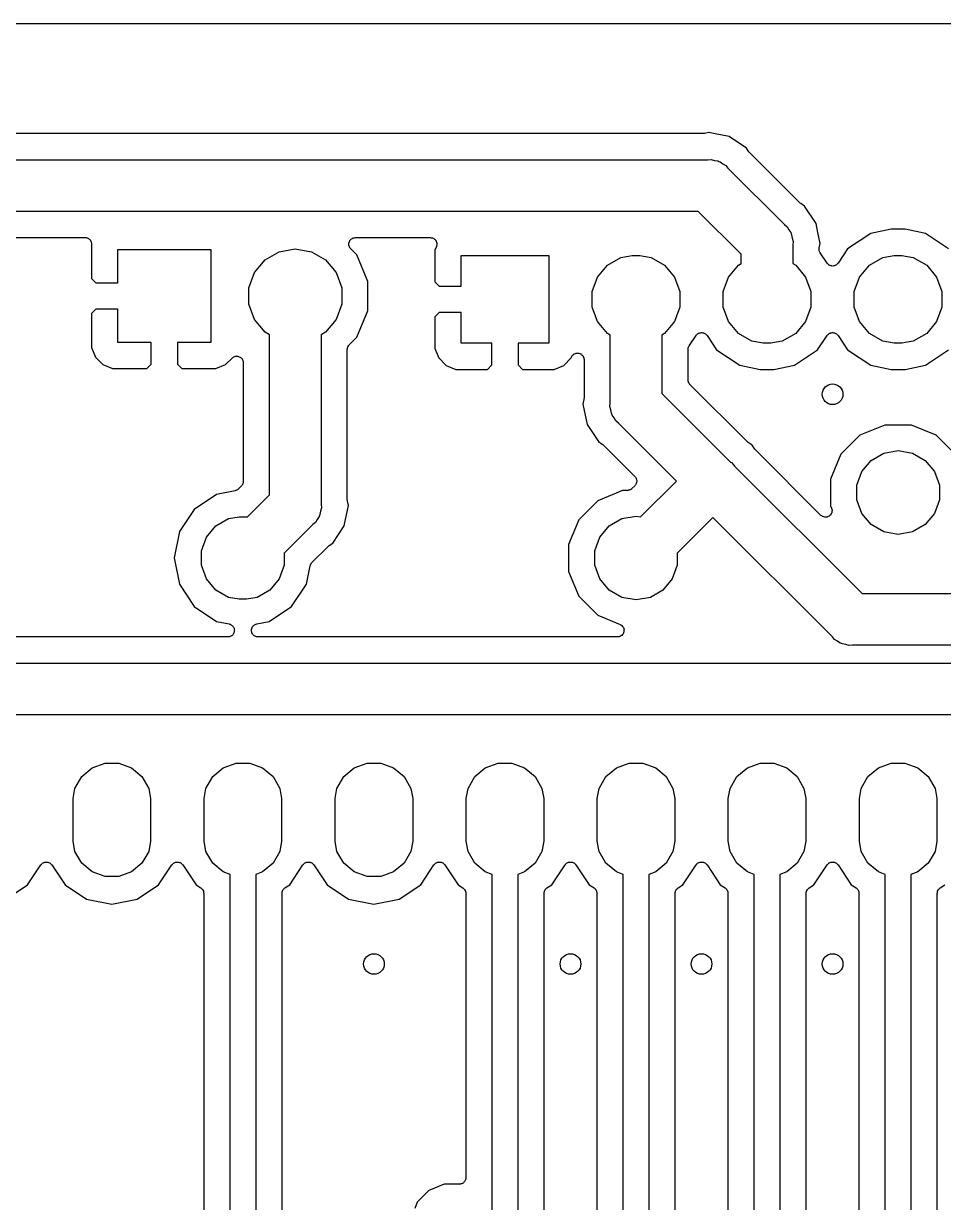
# Model space of a CAD drawing. Extents: x 106 to 188.7, y -135.7 to -88.7.
# Drawn here: x 132.91 to 150.74, y -111.56 to -88.7 of the extents above; entities that cross this region are included whole.
import ezdxf

# ---------------------------------------------------------------- set-up
doc = ezdxf.new("R2010")
doc.units = 0
doc.header["$MEASUREMENT"] = 0
doc.layers.add('BLACK', color=7, linetype='CONTINUOUS')

msp = doc.modelspace()

# ---------------------------------------------------------------- linework, layer by layer
at = {"layer": 'BLACK', "linetype": 'CONTINUOUS'}
for p, q in [((106.71, -88.696), (187.9, -88.696)), ((146.082, -90.83), (122.121, -90.83)), ((146.095, -90.8278), (146.082, -90.83)), ((146.107, -90.8276), (146.095, -90.8278)), ((146.194, -90.8103), (146.107, -90.8276)), ((146.281, -90.8276), (146.194, -90.8103)), ((146.587, -90.8885), (146.281, -90.8276)), ((146.921, -91.1113), (146.587, -90.8885)), ((146.97, -91.185), (146.921, -91.1113)), ((146.979, -91.1941), (146.97, -91.185)), ((146.986, -91.2043), (146.979, -91.1941)), ((147.954, -92.1722), (146.986, -91.2043)), ((121.5, -91.338), (146.172, -91.338)), ((146.172, -91.338), (146.238, -91.3322)), ((146.238, -91.3322), (146.302, -91.3494)), ((146.302, -91.3494), (146.368, -91.3609)), ((146.368, -91.3609), (146.387, -91.3721)), ((146.387, -91.3721), (146.409, -91.3779)), ((146.409, -91.3779), (146.463, -91.4159)), ((146.463, -91.4159), (146.52, -91.4491)), ((146.52, -91.4491), (146.563, -91.4999)), ((146.563, -91.4999), (147.658, -92.595)), ((145.987, -92.338), (121.5, -92.338)), ((146.82, -93.1711), (145.987, -92.338)), ((147.964, -92.1794), (147.954, -92.1722)), ((147.973, -92.188), (147.964, -92.1794)), ((148.047, -92.2373), (147.973, -92.188)), ((148.27, -92.5707), (148.047, -92.2373)), ((148.304, -92.7451), (148.27, -92.5707)), ((147.658, -92.595), (147.709, -92.6376)), ((147.709, -92.6376), (147.742, -92.6951)), ((147.742, -92.6951), (147.78, -92.7494)), ((147.78, -92.7494), (147.786, -92.771)), ((147.786, -92.771), (147.797, -92.7904)), ((147.797, -92.7904), (147.809, -92.8557)), ((148.348, -92.964), (148.304, -92.7451)), ((149.33, -92.7643), (148.881, -93.0644)), ((149.726, -92.6855), (149.33, -92.7643)), ((149.994, -92.6855), (149.726, -92.6855)), ((150.39, -92.7643), (149.994, -92.6855)), ((150.839, -93.0644), (150.39, -92.7643)), ((122.121, -92.846), (134.101, -92.846)), ((134.101, -92.846), (134.112, -92.8479)), ((134.112, -92.8479), (134.123, -92.8479)), ((134.123, -92.8479), (134.133, -92.8517)), ((134.133, -92.8517), (134.144, -92.8537)), ((134.144, -92.8537), (134.154, -92.8592)), ((134.154, -92.8592), (134.165, -92.863)), ((134.165, -92.863), (134.173, -92.8702)), ((134.173, -92.8702), (134.183, -92.8757)), ((134.183, -92.8757), (134.19, -92.8842)), ((134.19, -92.8842), (134.198, -92.8914)), ((134.198, -92.8914), (134.204, -92.901)), ((134.204, -92.901), (134.211, -92.9095)), ((134.211, -92.9095), (134.215, -92.9199)), ((134.215, -92.9199), (134.22, -92.9296)), ((134.22, -92.9296), (134.222, -92.9405)), ((134.222, -92.9405), (134.226, -92.9509)), ((134.226, -92.9509), (134.226, -92.9621)), ((134.226, -92.9621), (134.228, -92.973)), ((134.228, -92.973), (134.228, -93.6416)), ((139.213, -92.9841), (139.215, -92.9675)), ((139.215, -92.9895), (139.213, -92.9841)), ((139.215, -92.9509), (139.217, -92.9457)), ((139.215, -92.9675), (139.215, -92.9509)), ((139.215, -92.9951), (139.215, -92.9895)), ((139.22, -93.0106), (139.215, -92.9951)), ((139.217, -92.9401), (139.224, -92.9251)), ((139.217, -92.9457), (139.217, -92.9401)), ((139.225, -93.0267), (139.22, -93.0106)), ((139.224, -92.9251), (139.23, -92.9095)), ((139.228, -93.0312), (139.225, -93.0267)), ((139.23, -93.0365), (139.228, -93.0312)), ((139.23, -92.9095), (139.233, -92.9052)), ((139.24, -93.0492), (139.23, -93.0365)), ((139.233, -92.9052), (139.236, -92.9002)), ((139.236, -92.9002), (139.248, -92.8884)), ((139.248, -92.8884), (139.258, -92.8757)), ((139.258, -92.8757), (139.263, -92.8729)), ((139.263, -92.8729), (139.267, -92.869)), ((139.267, -92.869), (139.282, -92.862)), ((139.282, -92.862), (139.296, -92.8537)), ((139.296, -92.8537), (139.302, -92.8527)), ((139.302, -92.8527), (139.307, -92.8503)), ((139.307, -92.8503), (139.323, -92.8489)), ((139.323, -92.8489), (139.34, -92.846)), ((139.34, -92.846), (140.794, -92.846)), ((140.794, -92.846), (140.808, -92.8484)), ((140.808, -92.8484), (140.822, -92.849)), ((140.822, -92.849), (140.829, -92.8522)), ((140.829, -92.8522), (140.837, -92.8537)), ((140.837, -92.8537), (140.849, -92.8606)), ((140.849, -92.8606), (140.862, -92.8659)), ((140.862, -92.8659), (140.868, -92.8715)), ((140.868, -92.8715), (140.876, -92.8757)), ((140.876, -92.8757), (140.885, -92.8863)), ((140.911, -93.0216), (140.882, -93.0925)), ((140.885, -92.8863), (140.895, -92.8957)), ((140.895, -92.8957), (140.899, -92.9031)), ((140.899, -92.9031), (140.904, -92.9095)), ((140.904, -92.9095), (140.909, -92.9225)), ((140.909, -92.9225), (140.915, -92.9348)), ((140.914, -93.0081), (140.911, -93.0216)), ((140.919, -92.9951), (140.914, -93.0081)), ((140.915, -92.9348), (140.916, -92.9431)), ((140.916, -92.9431), (140.919, -92.9509)), ((140.919, -92.9509), (140.919, -92.9648)), ((140.919, -92.9648), (140.921, -92.9785)), ((140.921, -92.9785), (140.919, -92.9867)), ((140.919, -92.9867), (140.919, -92.9951)), ((147.809, -92.8557), (147.826, -92.9197)), ((147.826, -92.9197), (147.82, -92.9858)), ((147.82, -92.9858), (147.82, -93.3507)), ((148.331, -93.0459), (148.348, -92.964)), ((148.331, -93.0515), (148.331, -93.0459)), ((134.736, -93.726), (134.736, -93.08)), ((134.736, -93.08), (136.536, -93.08)), ((136.536, -93.08), (136.536, -94.88)), ((137.589, -93.2799), (137.863, -93.1212)), ((137.863, -93.1212), (138.176, -93.0661)), ((138.176, -93.0661), (138.489, -93.1212)), ((138.489, -93.1212), (138.763, -93.2799)), ((139.25, -93.0628), (139.24, -93.0492)), ((139.37, -93.1824), (139.25, -93.0628)), ((139.584, -93.6999), (139.37, -93.1824)), ((140.882, -93.0925), (140.882, -93.7051)), ((141.39, -93.7895), (141.39, -93.1935)), ((141.39, -93.1935), (143.09, -93.1935)), ((143.09, -93.1935), (143.09, -94.8935)), ((144.225, -93.3823), (144.485, -93.2324)), ((144.485, -93.2324), (144.706, -93.1935)), ((144.706, -93.1935), (144.854, -93.1935)), ((144.854, -93.1935), (145.075, -93.2324)), ((145.075, -93.2324), (145.335, -93.3823)), ((146.82, -93.3507), (146.82, -93.1711)), ((148.33, -93.0569), (148.331, -93.0515)), ((148.331, -93.0735), (148.33, -93.0569)), ((148.33, -93.09), (148.331, -93.0735)), ((148.332, -93.0953), (148.33, -93.09)), ((148.333, -93.1009), (148.332, -93.0953)), ((148.339, -93.1161), (148.333, -93.1009)), ((148.345, -93.1318), (148.339, -93.1161)), ((148.348, -93.1362), (148.345, -93.1318)), ((148.35, -93.1413), (148.348, -93.1362)), ((148.484, -93.3418), (148.35, -93.1413)), ((148.881, -93.0644), (148.696, -93.3418)), ((149.305, -93.3823), (149.565, -93.2324)), ((149.565, -93.2324), (149.786, -93.1935)), ((149.786, -93.1935), (149.934, -93.1935)), ((149.934, -93.1935), (150.155, -93.2324)), ((150.155, -93.2324), (150.415, -93.3823)), ((137.385, -93.5231), (137.589, -93.2799)), ((138.763, -93.2799), (138.967, -93.5231)), ((144.033, -93.6119), (144.225, -93.3823)), ((145.335, -93.3823), (145.527, -93.6119)), ((146.573, -93.6119), (146.765, -93.3823)), ((146.765, -93.3823), (146.82, -93.3507)), ((147.82, -93.3507), (147.875, -93.3823)), ((147.875, -93.3823), (148.067, -93.6119)), ((148.494, -93.3518), (148.484, -93.3418)), ((148.502, -93.363), (148.494, -93.3518)), ((148.509, -93.3676), (148.502, -93.363)), ((148.515, -93.3737), (148.509, -93.3676)), ((148.527, -93.3798), (148.515, -93.3737)), ((148.539, -93.3875), (148.527, -93.3798)), ((148.547, -93.3895), (148.539, -93.3875)), ((148.554, -93.3932), (148.547, -93.3895)), ((148.568, -93.3947), (148.554, -93.3932)), ((148.582, -93.398), (148.568, -93.3947)), ((148.59, -93.3971), (148.582, -93.398)), ((148.598, -93.398), (148.59, -93.3971)), ((148.612, -93.3947), (148.598, -93.398)), ((148.626, -93.3932), (148.612, -93.3947)), ((148.633, -93.3895), (148.626, -93.3932)), ((148.641, -93.3875), (148.633, -93.3895)), ((148.653, -93.3798), (148.641, -93.3875)), ((148.665, -93.3737), (148.653, -93.3798)), ((148.671, -93.3676), (148.665, -93.3737)), ((148.678, -93.363), (148.671, -93.3676)), ((148.686, -93.3518), (148.678, -93.363)), ((148.696, -93.3418), (148.686, -93.3518)), ((149.113, -93.6119), (149.305, -93.3823)), ((150.415, -93.3823), (150.607, -93.6119)), ((134.228, -93.6416), (134.312, -93.726)), ((134.312, -93.726), (134.736, -93.726)), ((137.276, -93.8213), (137.385, -93.5231)), ((138.967, -93.5231), (139.076, -93.8213)), ((139.584, -94.2601), (139.584, -93.6999)), ((140.882, -93.7051), (140.966, -93.7895)), ((143.93, -93.8936), (144.033, -93.6119)), ((145.527, -93.6119), (145.63, -93.8936)), ((146.47, -93.8936), (146.573, -93.6119)), ((148.067, -93.6119), (148.17, -93.8936)), ((149.01, -93.8936), (149.113, -93.6119)), ((150.607, -93.6119), (150.71, -93.8936)), ((137.276, -94.1387), (137.276, -93.8213)), ((139.076, -93.8213), (139.076, -94.1387)), ((140.966, -93.7895), (141.39, -93.7895)), ((143.93, -94.1934), (143.93, -93.8936)), ((145.63, -93.8936), (145.63, -94.1934)), ((146.47, -94.1934), (146.47, -93.8936)), ((148.17, -93.8936), (148.17, -94.1934)), ((149.01, -94.1934), (149.01, -93.8936)), ((150.71, -93.8936), (150.71, -94.1934)), ((137.385, -94.4369), (137.276, -94.1387)), ((139.076, -94.1387), (138.967, -94.4369)), ((134.312, -94.234), (134.228, -94.3184)), ((134.228, -94.3184), (134.228, -94.981)), ((134.736, -94.234), (134.312, -94.234)), ((134.736, -94.88), (134.736, -94.234)), ((139.37, -94.7776), (139.575, -94.2806)), ((139.575, -94.2806), (139.584, -94.2601)), ((139.575, -94.2806), (139.575, -94.2806)), ((140.966, -94.2975), (140.882, -94.3819)), ((140.882, -94.3819), (140.882, -94.9945)), ((141.39, -94.2975), (140.966, -94.2975)), ((141.39, -94.8935), (141.39, -94.2975)), ((144.033, -94.4751), (143.93, -94.1934)), ((145.63, -94.1934), (145.527, -94.4751)), ((146.573, -94.4751), (146.47, -94.1934)), ((148.17, -94.1934), (148.067, -94.4751)), ((149.113, -94.4751), (149.01, -94.1934)), ((150.71, -94.1934), (150.607, -94.4751)), ((137.589, -94.6801), (137.385, -94.4369)), ((138.967, -94.4369), (138.763, -94.6801)), ((144.225, -94.7047), (144.033, -94.4751)), ((145.527, -94.4751), (145.335, -94.7047)), ((146.765, -94.7047), (146.573, -94.4751)), ((148.067, -94.4751), (147.875, -94.7047)), ((149.305, -94.7047), (149.113, -94.4751)), ((150.607, -94.4751), (150.415, -94.7047)), ((137.676, -94.7306), (137.589, -94.6801)), ((137.676, -97.8369), (137.676, -94.7306)), ((138.763, -94.6801), (138.676, -94.7306)), ((138.676, -94.7306), (138.676, -98.0222)), ((139.221, -94.926), (139.37, -94.7776)), ((144.28, -94.7363), (144.225, -94.7047)), ((144.28, -96.0537), (144.28, -94.7363)), ((145.335, -94.7047), (145.28, -94.7363)), ((145.28, -94.7363), (145.28, -95.8684)), ((145.809, -94.9472), (145.944, -94.7452)), ((145.944, -94.7452), (145.954, -94.7352)), ((145.954, -94.7352), (145.962, -94.724)), ((145.962, -94.724), (145.969, -94.7194)), ((145.969, -94.7194), (145.975, -94.7133)), ((145.975, -94.7133), (145.987, -94.7072)), ((145.987, -94.7072), (145.999, -94.6995)), ((145.999, -94.6995), (146.007, -94.6975)), ((146.007, -94.6975), (146.014, -94.6938)), ((146.014, -94.6938), (146.028, -94.6923)), ((146.028, -94.6923), (146.042, -94.689)), ((146.042, -94.689), (146.05, -94.6899)), ((146.05, -94.6899), (146.058, -94.689)), ((146.058, -94.689), (146.072, -94.6923)), ((146.072, -94.6923), (146.086, -94.6938)), ((146.086, -94.6938), (146.093, -94.6975)), ((146.093, -94.6975), (146.101, -94.6995)), ((146.101, -94.6995), (146.113, -94.7072)), ((146.113, -94.7072), (146.125, -94.7133)), ((146.125, -94.7133), (146.131, -94.7194)), ((146.131, -94.7194), (146.138, -94.724)), ((146.138, -94.724), (146.146, -94.7352)), ((146.146, -94.7352), (146.156, -94.7452)), ((146.156, -94.7452), (146.341, -95.0226)), ((147.025, -94.8546), (146.765, -94.7047)), ((147.246, -94.8935), (147.025, -94.8546)), ((147.615, -94.8546), (147.394, -94.8935)), ((147.875, -94.7047), (147.615, -94.8546)), ((148.299, -95.0226), (148.484, -94.7452)), ((148.484, -94.7452), (148.494, -94.7352)), ((148.494, -94.7352), (148.502, -94.724)), ((148.502, -94.724), (148.509, -94.7194)), ((148.509, -94.7194), (148.515, -94.7133)), ((148.515, -94.7133), (148.527, -94.7072)), ((148.527, -94.7072), (148.539, -94.6995)), ((148.539, -94.6995), (148.547, -94.6975)), ((148.547, -94.6975), (148.554, -94.6938)), ((148.554, -94.6938), (148.568, -94.6923)), ((148.568, -94.6923), (148.582, -94.689)), ((148.582, -94.689), (148.59, -94.6899)), ((148.59, -94.6899), (148.598, -94.689)), ((148.598, -94.689), (148.612, -94.6923)), ((148.612, -94.6923), (148.626, -94.6938)), ((148.626, -94.6938), (148.633, -94.6975)), ((148.633, -94.6975), (148.641, -94.6995)), ((148.641, -94.6995), (148.653, -94.7072)), ((148.653, -94.7072), (148.665, -94.7133)), ((148.665, -94.7133), (148.671, -94.7194)), ((148.671, -94.7194), (148.678, -94.724)), ((148.678, -94.724), (148.686, -94.7352)), ((148.686, -94.7352), (148.696, -94.7452)), ((148.696, -94.7452), (148.881, -95.0226)), ((149.565, -94.8546), (149.305, -94.7047)), ((149.786, -94.8935), (149.565, -94.8546)), ((150.155, -94.8546), (149.934, -94.8935)), ((150.415, -94.7047), (150.155, -94.8546)), ((134.228, -94.981), (134.305, -95.1678)), ((135.382, -94.88), (134.736, -94.88)), ((135.382, -95.3036), (135.382, -94.88)), ((136.536, -94.88), (135.89, -94.88)), ((135.89, -94.88), (135.89, -95.3036)), ((139.184, -95.0047), (139.189, -94.9887)), ((139.185, -95.0103), (139.184, -95.0047)), ((139.184, -95.0158), (139.185, -95.0103)), ((139.184, -97.9322), (139.184, -95.0158)), ((139.189, -94.9887), (139.192, -94.9724)), ((139.192, -94.9724), (139.194, -94.9675)), ((139.194, -94.9675), (139.196, -94.9621)), ((139.196, -94.9621), (139.205, -94.9486)), ((139.205, -94.9486), (139.214, -94.9342)), ((139.214, -94.9342), (139.218, -94.9306)), ((139.218, -94.9306), (139.221, -94.926)), ((140.882, -94.9945), (140.959, -95.1813)), ((141.986, -94.8935), (141.39, -94.8935)), ((141.986, -95.3171), (141.986, -94.8935)), ((143.09, -94.8935), (142.494, -94.8935)), ((142.494, -94.8935), (142.494, -95.3171)), ((143.567, -95.1154), (143.582, -95.103)), ((143.582, -95.103), (143.584, -95.102)), ((143.584, -95.102), (143.586, -95.1003)), ((143.586, -95.1003), (143.605, -95.0945)), ((143.605, -95.0945), (143.623, -95.0879)), ((143.623, -95.0879), (143.626, -95.0879)), ((143.626, -95.0879), (143.628, -95.087)), ((143.628, -95.087), (143.648, -95.0879)), ((143.648, -95.0879), (143.667, -95.0879)), ((143.667, -95.0879), (143.67, -95.0888)), ((143.67, -95.0888), (143.672, -95.089)), ((143.672, -95.089), (143.69, -95.0964)), ((143.69, -95.0964), (143.709, -95.103)), ((143.709, -95.103), (143.711, -95.1048)), ((143.711, -95.1048), (143.713, -95.1058)), ((143.713, -95.1058), (143.727, -95.1189)), ((145.788, -95.0178), (145.791, -95.0028)), ((145.788, -95.6054), (145.788, -95.0178)), ((145.791, -95.0028), (145.792, -94.9876)), ((145.792, -94.9876), (145.794, -94.9812)), ((145.794, -94.9812), (145.796, -94.9743)), ((145.796, -94.9743), (145.803, -94.9612)), ((145.803, -94.9612), (145.809, -94.9472)), ((146.341, -95.0226), (146.79, -95.3227)), ((147.394, -94.8935), (147.246, -94.8935)), ((147.85, -95.3227), (148.299, -95.0226)), ((148.881, -95.0226), (149.33, -95.3227)), ((149.934, -94.8935), (149.786, -94.8935)), ((150.39, -95.3227), (150.839, -95.0226)), ((134.305, -95.1678), (134.448, -95.3107)), ((134.448, -95.3107), (134.635, -95.388)), ((135.298, -95.388), (135.382, -95.3036)), ((135.89, -95.3036), (135.974, -95.388)), ((136.637, -95.388), (136.824, -95.3107)), ((136.824, -95.3107), (136.951, -95.1832)), ((136.951, -95.1832), (136.965, -95.1737)), ((136.965, -95.1737), (136.978, -95.163)), ((136.978, -95.163), (136.983, -95.1611)), ((136.983, -95.1611), (136.987, -95.1579)), ((136.987, -95.1579), (137.003, -95.1536)), ((137.003, -95.1536), (137.019, -95.148)), ((137.019, -95.148), (137.025, -95.148)), ((137.025, -95.148), (137.03, -95.1465)), ((137.03, -95.1465), (137.046, -95.148)), ((137.046, -95.148), (137.063, -95.148)), ((137.063, -95.148), (137.068, -95.1499)), ((137.068, -95.1499), (137.074, -95.1504)), ((137.074, -95.1504), (137.089, -95.1574)), ((137.089, -95.1574), (137.105, -95.163)), ((137.105, -95.163), (137.109, -95.1666)), ((137.109, -95.1666), (137.114, -95.169)), ((137.114, -95.169), (137.126, -95.1807)), ((137.126, -95.1807), (137.138, -95.1914)), ((137.138, -95.1914), (137.141, -95.1962)), ((137.141, -95.1962), (137.145, -95.2002)), ((137.145, -95.2002), (137.152, -95.2152)), ((137.152, -95.2152), (137.16, -95.2296)), ((137.16, -95.2296), (137.161, -95.2351)), ((137.161, -95.2351), (137.164, -95.2402)), ((137.164, -95.2402), (137.165, -95.2567)), ((137.165, -95.2567), (137.168, -95.273)), ((137.168, -95.273), (137.168, -97.5739)), ((140.959, -95.1813), (141.102, -95.3242)), ((141.102, -95.3242), (141.289, -95.4015)), ((141.902, -95.4015), (141.986, -95.3171)), ((142.494, -95.3171), (142.578, -95.4015)), ((143.191, -95.4015), (143.378, -95.3242)), ((143.378, -95.3242), (143.521, -95.1813)), ((143.521, -95.1813), (143.528, -95.1643)), ((143.528, -95.1643), (143.538, -95.148)), ((143.538, -95.148), (143.548, -95.1313)), ((143.548, -95.1313), (143.55, -95.1295)), ((143.55, -95.1295), (143.551, -95.1271)), ((143.551, -95.1271), (143.567, -95.1154)), ((143.727, -95.1189), (143.742, -95.1313)), ((143.742, -95.1313), (143.744, -95.1337)), ((143.744, -95.1337), (143.746, -95.1356)), ((143.746, -95.1356), (143.755, -95.1528)), ((143.755, -95.1528), (143.764, -95.1695)), ((143.764, -95.1695), (143.765, -95.1723)), ((143.765, -95.1723), (143.766, -95.1748)), ((143.766, -95.1748), (143.769, -95.1939)), ((143.769, -95.1939), (143.772, -95.2129)), ((143.772, -95.2129), (143.772, -95.9637)), ((146.79, -95.3227), (147.186, -95.4015)), ((147.454, -95.4015), (147.85, -95.3227)), ((149.33, -95.3227), (149.726, -95.4015)), ((149.994, -95.4015), (150.39, -95.3227)), ((134.635, -95.388), (135.298, -95.388)), ((135.974, -95.388), (136.637, -95.388)), ((141.289, -95.4015), (141.902, -95.4015)), ((142.578, -95.4015), (143.191, -95.4015)), ((147.186, -95.4015), (147.454, -95.4015)), ((149.726, -95.4015), (149.994, -95.4015)), ((145.789, -95.6109), (145.788, -95.6054)), ((145.788, -95.6164), (145.789, -95.6109)), ((145.793, -95.6325), (145.788, -95.6164)), ((145.796, -95.6488), (145.793, -95.6325)), ((145.798, -95.6536), (145.796, -95.6488)), ((145.8, -95.659), (145.798, -95.6536)), ((145.809, -95.6726), (145.8, -95.659)), ((145.818, -95.687), (145.809, -95.6726)), ((145.822, -95.6906), (145.818, -95.687)), ((145.825, -95.6952), (145.822, -95.6906)), ((146.938, -96.8077), (145.825, -95.6952)), ((143.77, -95.9885), (143.752, -96.0755)), ((143.772, -95.9637), (143.77, -95.976)), ((143.77, -95.976), (143.77, -95.9885)), ((145.28, -95.8684), (146.611, -97.1994)), ((143.752, -96.0755), (143.83, -96.4688)), ((144.274, -96.1197), (144.28, -96.0537)), ((144.291, -96.1838), (144.274, -96.1197)), ((144.303, -96.2491), (144.291, -96.1838)), ((143.83, -96.4688), (144.053, -96.8022)), ((144.314, -96.2685), (144.303, -96.2491)), ((144.32, -96.2901), (144.314, -96.2685)), ((144.358, -96.3444), (144.32, -96.2901)), ((144.391, -96.4019), (144.358, -96.3444)), ((144.442, -96.4445), (144.391, -96.4019)), ((145.565, -97.5677), (144.442, -96.4445)), ((149.119, -96.6811), (148.751, -97.0491)), ((149.6, -96.482), (149.119, -96.6811)), ((150.12, -96.482), (149.6, -96.482)), ((150.601, -96.6811), (150.12, -96.482)), ((150.969, -97.0491), (150.601, -96.6811)), ((144.053, -96.8022), (144.127, -96.8515)), ((144.127, -96.8515), (144.136, -96.8601)), ((144.136, -96.8601), (144.146, -96.8673)), ((144.146, -96.8673), (144.757, -97.4779)), ((146.948, -96.8149), (146.938, -96.8077)), ((146.957, -96.8235), (146.948, -96.8149)), ((147.031, -96.8728), (146.957, -96.8235)), ((147.08, -96.9465), (147.031, -96.8728)), ((147.089, -96.9556), (147.08, -96.9465)), ((147.096, -96.9658), (147.089, -96.9556)), ((148.363, -98.2334), (147.096, -96.9658)), ((148.751, -97.0491), (148.552, -97.5298)), ((149.338, -97.1677), (149.582, -97.0266)), ((149.582, -97.0266), (149.86, -96.9777)), ((149.86, -96.9777), (150.138, -97.0266)), ((150.138, -97.0266), (150.382, -97.1677)), ((146.611, -97.1994), (146.63, -97.2106)), ((146.63, -97.2106), (146.673, -97.2614)), ((146.673, -97.2614), (146.688, -97.2769)), ((146.688, -97.2769), (146.688, -97.2769)), ((146.688, -97.2769), (149.162, -99.75)), ((149.06, -97.6489), (149.156, -97.3838)), ((149.156, -97.3838), (149.338, -97.1677)), ((150.382, -97.1677), (150.564, -97.3838)), ((150.564, -97.3838), (150.66, -97.6489)), ((137.16, -97.6173), (137.158, -97.6221)), ((137.163, -97.601), (137.16, -97.6173)), ((137.168, -97.5849), (137.163, -97.601)), ((137.168, -97.5739), (137.167, -97.5794)), ((137.167, -97.5794), (137.168, -97.5849)), ((144.757, -97.4779), (144.763, -97.487)), ((144.763, -97.487), (144.771, -97.4949)), ((144.771, -97.4949), (144.776, -97.505)), ((144.776, -97.505), (144.782, -97.5141)), ((144.782, -97.5141), (144.785, -97.5248)), ((144.785, -97.6107), (144.782, -97.6214)), ((144.785, -97.5248), (144.79, -97.5349)), ((144.79, -97.6006), (144.785, -97.6107)), ((144.79, -97.5349), (144.791, -97.5459)), ((144.791, -97.5896), (144.79, -97.6006)), ((144.791, -97.5459), (144.794, -97.5567)), ((144.794, -97.5788), (144.791, -97.5896)), ((144.794, -97.5567), (144.793, -97.5678)), ((144.793, -97.5678), (144.794, -97.5788)), ((144.869, -98.2634), (145.565, -97.5677)), ((148.552, -97.5298), (148.552, -98.0502)), ((136.65, -97.8279), (136.217, -98.117)), ((137.007, -97.7567), (136.65, -97.8279)), ((137.022, -97.7512), (137.007, -97.7567)), ((137.036, -97.7473), (137.022, -97.7512)), ((137.042, -97.7433), (137.036, -97.7473)), ((137.049, -97.7407), (137.042, -97.7433)), ((137.06, -97.7307), (137.049, -97.7407)), ((137.073, -97.722), (137.06, -97.7307)), ((137.131, -97.6637), (137.073, -97.722)), ((137.134, -97.6591), (137.131, -97.6637)), ((137.138, -97.6555), (137.134, -97.6591)), ((137.147, -97.6411), (137.138, -97.6555)), ((137.156, -97.6275), (137.147, -97.6411)), ((137.158, -97.6221), (137.156, -97.6275)), ((137.249, -98.2634), (137.676, -97.8369)), ((144.52, -97.752), (144.039, -97.9511)), ((144.61, -97.752), (144.52, -97.752)), ((144.615, -97.751), (144.61, -97.752)), ((144.621, -97.7515), (144.615, -97.751)), ((144.637, -97.7472), (144.621, -97.7515)), ((144.653, -97.7443), (144.637, -97.7472)), ((144.658, -97.7415), (144.653, -97.7443)), ((144.664, -97.7401), (144.658, -97.7415)), ((144.677, -97.7306), (144.664, -97.7401)), ((144.692, -97.7223), (144.677, -97.7306)), ((144.695, -97.718), (144.692, -97.7223)), ((144.7, -97.7148), (144.695, -97.718)), ((144.757, -97.6576), (144.7, -97.7148)), ((144.763, -97.6485), (144.757, -97.6576)), ((144.771, -97.6406), (144.763, -97.6485)), ((144.776, -97.6305), (144.771, -97.6406)), ((144.782, -97.6214), (144.776, -97.6305)), ((149.06, -97.9311), (149.06, -97.6489)), ((150.66, -97.6489), (150.66, -97.9311)), ((138.676, -98.0222), (138.682, -98.0883)), ((139.186, -97.9445), (139.184, -97.9322)), ((139.186, -97.957), (139.186, -97.9445)), ((139.204, -98.044), (139.186, -97.957)), ((139.186, -98.131), (139.204, -98.044)), ((144.039, -97.9511), (143.671, -98.3191)), ((148.552, -98.0502), (148.571, -98.095)), ((149.156, -98.1962), (149.06, -97.9311)), ((150.66, -97.9311), (150.564, -98.1962)), ((136.217, -98.117), (135.928, -98.5496)), ((136.638, -98.4377), (136.882, -98.2966)), ((136.882, -98.2966), (137.09, -98.26)), ((137.09, -98.26), (137.23, -98.26)), ((137.23, -98.26), (137.249, -98.2634)), ((138.636, -98.2586), (138.598, -98.3129)), ((138.642, -98.237), (138.636, -98.2586)), ((138.653, -98.2176), (138.642, -98.237)), ((138.665, -98.1523), (138.653, -98.2176)), ((138.682, -98.0883), (138.665, -98.1523)), ((139.126, -98.4373), (139.186, -98.131)), ((139.186, -98.131), (139.186, -98.131)), ((144.258, -98.4377), (144.502, -98.2966)), ((144.502, -98.2966), (144.78, -98.2477)), ((144.78, -98.2477), (144.869, -98.2634)), ((146.272, -98.2749), (145.58, -98.9671)), ((148.586, -100.588), (146.272, -98.2749)), ((148.379, -98.2445), (148.363, -98.2334)), ((148.395, -98.2563), (148.379, -98.2445)), ((148.397, -98.2571), (148.395, -98.2563)), ((148.4, -98.2587), (148.397, -98.2571)), ((148.418, -98.2637), (148.4, -98.2587)), ((148.437, -98.2695), (148.418, -98.2637)), ((148.439, -98.2694), (148.437, -98.2695)), ((148.442, -98.2701), (148.439, -98.2694)), ((148.461, -98.2684), (148.442, -98.2701)), ((148.481, -98.2676), (148.461, -98.2684)), ((148.483, -98.2665), (148.481, -98.2676)), ((148.486, -98.2663), (148.483, -98.2665)), ((148.504, -98.2581), (148.486, -98.2663)), ((148.521, -98.2507), (148.504, -98.2581)), ((148.524, -98.2488), (148.521, -98.2507)), ((148.526, -98.2476), (148.524, -98.2488)), ((148.54, -98.234), (148.526, -98.2476)), ((148.554, -98.2209), (148.54, -98.234)), ((148.555, -98.2184), (148.554, -98.2209)), ((148.557, -98.2164), (148.555, -98.2184)), ((148.565, -98.1989), (148.557, -98.2164)), ((148.574, -98.1818), (148.565, -98.1989)), ((148.571, -98.095), (148.575, -98.1139)), ((148.575, -98.179), (148.574, -98.1818)), ((148.575, -98.1139), (148.58, -98.1325)), ((148.576, -98.1765), (148.575, -98.179)), ((148.578, -98.1572), (148.576, -98.1765)), ((148.58, -98.1381), (148.578, -98.1572)), ((148.58, -98.1325), (148.58, -98.1353)), ((148.58, -98.1353), (148.58, -98.1381)), ((149.338, -98.4123), (149.156, -98.1962)), ((150.564, -98.1962), (150.382, -98.4123)), ((136.456, -98.6538), (136.638, -98.4377)), ((138.514, -98.413), (137.96, -98.9671)), ((138.565, -98.3704), (138.514, -98.413)), ((138.598, -98.3129), (138.565, -98.3704)), ((138.903, -98.7707), (139.126, -98.4373)), ((143.671, -98.3191), (143.472, -98.7998)), ((144.076, -98.6538), (144.258, -98.4377)), ((149.582, -98.5534), (149.338, -98.4123)), ((150.382, -98.4123), (150.138, -98.5534)), ((135.928, -98.5496), (135.826, -99.06)), ((136.36, -98.9189), (136.456, -98.6538)), ((143.98, -98.9189), (144.076, -98.6538)), ((149.86, -98.6023), (149.582, -98.5534)), ((150.138, -98.5534), (149.86, -98.6023)), ((136.36, -99.2011), (136.36, -98.9189)), ((137.96, -98.9671), (137.96, -99.2011)), ((138.498, -99.1475), (138.81, -98.8358)), ((138.81, -98.8358), (138.82, -98.8286)), ((138.82, -98.8286), (138.829, -98.82)), ((138.829, -98.82), (138.903, -98.7707)), ((143.472, -98.7998), (143.472, -99.3202)), ((143.98, -99.2011), (143.98, -98.9189)), ((145.58, -98.9671), (145.58, -99.2011)), ((135.826, -99.06), (135.928, -99.5704)), ((136.456, -99.4662), (136.36, -99.2011)), ((137.96, -99.2011), (137.864, -99.4662)), ((138.392, -99.5704), (138.463, -99.2125)), ((138.463, -99.2125), (138.469, -99.1983)), ((138.469, -99.1983), (138.473, -99.1836)), ((138.473, -99.1836), (138.477, -99.1779)), ((138.477, -99.1779), (138.479, -99.1714)), ((138.479, -99.1714), (138.489, -99.1599)), ((138.489, -99.1599), (138.498, -99.1475)), ((144.076, -99.4662), (143.98, -99.2011)), ((145.58, -99.2011), (145.484, -99.4662)), ((143.472, -99.3202), (143.671, -99.8009)), ((135.928, -99.5704), (136.217, -100.003)), ((136.638, -99.6823), (136.456, -99.4662)), ((137.864, -99.4662), (137.682, -99.6823)), ((138.103, -100.003), (138.392, -99.5704)), ((144.258, -99.6823), (144.076, -99.4662)), ((145.484, -99.4662), (145.302, -99.6823)), ((136.882, -99.8234), (136.638, -99.6823)), ((137.09, -99.86), (136.882, -99.8234)), ((137.23, -99.86), (137.09, -99.86)), ((137.438, -99.8234), (137.23, -99.86)), ((137.682, -99.6823), (137.438, -99.8234)), ((143.671, -99.8009), (144.039, -100.169)), ((144.502, -99.8234), (144.258, -99.6823)), ((144.78, -99.8723), (144.502, -99.8234)), ((145.058, -99.8234), (144.78, -99.8723)), ((145.302, -99.6823), (145.058, -99.8234)), ((149.162, -99.75), (171.597, -99.75)), ((136.217, -100.003), (136.65, -100.292)), ((137.67, -100.292), (138.103, -100.003)), ((136.65, -100.292), (136.893, -100.34)), ((136.893, -100.34), (136.902, -100.344)), ((136.902, -100.344), (136.911, -100.346)), ((136.911, -100.346), (136.922, -100.352)), ((136.922, -100.352), (136.934, -100.356)), ((136.934, -100.356), (136.941, -100.363)), ((136.941, -100.363), (136.949, -100.368)), ((137.371, -100.368), (137.379, -100.363)), ((137.379, -100.363), (137.386, -100.356)), ((137.386, -100.356), (137.398, -100.352)), ((137.398, -100.352), (137.409, -100.346)), ((137.409, -100.346), (137.418, -100.344)), ((137.418, -100.344), (137.427, -100.34)), ((137.427, -100.34), (137.67, -100.292)), ((144.039, -100.169), (144.471, -100.348)), ((144.471, -100.348), (144.487, -100.358)), ((144.487, -100.358), (144.504, -100.368)), ((136.868, -100.592), (125.432, -100.592)), ((136.877, -100.59), (136.868, -100.592)), ((136.887, -100.591), (136.877, -100.59)), ((136.899, -100.587), (136.887, -100.591)), ((136.911, -100.584), (136.899, -100.587)), ((136.92, -100.579), (136.911, -100.584)), ((136.929, -100.576), (136.92, -100.579)), ((136.939, -100.569), (136.929, -100.576)), ((136.949, -100.562), (136.939, -100.569)), ((136.949, -100.368), (136.958, -100.377)), ((136.956, -100.555), (136.949, -100.562)), ((136.963, -100.549), (136.956, -100.555)), ((136.958, -100.377), (136.967, -100.386)), ((136.97, -100.538), (136.963, -100.549)), ((136.967, -100.386), (136.972, -100.394)), ((136.978, -100.528), (136.97, -100.538)), ((136.972, -100.394), (136.978, -100.401)), ((136.978, -100.401), (136.982, -100.413)), ((136.981, -100.519), (136.978, -100.528)), ((136.986, -100.511), (136.981, -100.519)), ((136.982, -100.413), (136.988, -100.424)), ((136.989, -100.499), (136.986, -100.511)), ((136.988, -100.424), (136.99, -100.434)), ((136.993, -100.487), (136.989, -100.499)), ((136.99, -100.434), (136.993, -100.443)), ((136.993, -100.443), (136.993, -100.455)), ((136.993, -100.455), (136.995, -100.468)), ((136.995, -100.468), (136.993, -100.477)), ((136.993, -100.477), (136.993, -100.487)), ((137.325, -100.468), (137.327, -100.455)), ((137.327, -100.477), (137.325, -100.468)), ((137.327, -100.443), (137.33, -100.434)), ((137.327, -100.455), (137.327, -100.443)), ((137.327, -100.487), (137.327, -100.477)), ((137.331, -100.499), (137.327, -100.487)), ((137.33, -100.434), (137.332, -100.424)), ((137.334, -100.511), (137.331, -100.499)), ((137.332, -100.424), (137.338, -100.413)), ((137.339, -100.519), (137.334, -100.511)), ((137.338, -100.413), (137.342, -100.401)), ((137.342, -100.528), (137.339, -100.519)), ((137.342, -100.401), (137.348, -100.394)), ((137.35, -100.538), (137.342, -100.528)), ((137.348, -100.394), (137.353, -100.386)), ((137.357, -100.549), (137.35, -100.538)), ((137.353, -100.386), (137.362, -100.377)), ((137.364, -100.555), (137.357, -100.549)), ((137.362, -100.377), (137.371, -100.368)), ((137.371, -100.562), (137.364, -100.555)), ((137.381, -100.569), (137.371, -100.562)), ((137.391, -100.576), (137.381, -100.569)), ((137.4, -100.579), (137.391, -100.576)), ((137.409, -100.584), (137.4, -100.579)), ((137.421, -100.587), (137.409, -100.584)), ((137.433, -100.591), (137.421, -100.587)), ((137.443, -100.59), (137.433, -100.591)), ((137.452, -100.592), (137.443, -100.59)), ((144.422, -100.592), (137.452, -100.592)), ((144.441, -100.589), (144.422, -100.592)), ((144.46, -100.586), (144.441, -100.589)), ((144.463, -100.585), (144.46, -100.586)), ((144.466, -100.584), (144.463, -100.585)), ((144.482, -100.575), (144.466, -100.584)), ((144.499, -100.566), (144.482, -100.575)), ((144.501, -100.564), (144.499, -100.566)), ((144.504, -100.562), (144.501, -100.564)), ((144.504, -100.368), (144.506, -100.37)), ((144.516, -100.547), (144.504, -100.562)), ((144.506, -100.37), (144.508, -100.371)), ((144.508, -100.371), (144.52, -100.387)), ((144.529, -100.533), (144.516, -100.547)), ((144.52, -100.387), (144.532, -100.401)), ((144.53, -100.531), (144.529, -100.533)), ((144.532, -100.528), (144.53, -100.531)), ((144.532, -100.401), (144.533, -100.404)), ((144.539, -100.51), (144.532, -100.528)), ((144.533, -100.404), (144.535, -100.406)), ((144.535, -100.406), (144.541, -100.425)), ((144.546, -100.492), (144.539, -100.51)), ((144.541, -100.425), (144.547, -100.443)), ((144.547, -100.487), (144.546, -100.49)), ((144.546, -100.49), (144.546, -100.492)), ((144.547, -100.443), (144.547, -100.446)), ((144.547, -100.446), (144.548, -100.448)), ((144.548, -100.448), (144.547, -100.468)), ((144.547, -100.468), (144.547, -100.487)), ((148.628, -100.639), (148.586, -100.588)), ((148.686, -100.672), (148.628, -100.639)), ((148.74, -100.71), (148.686, -100.672)), ((148.761, -100.716), (148.74, -100.71)), ((148.781, -100.727), (148.761, -100.716)), ((148.846, -100.739), (148.781, -100.727)), ((148.91, -100.756), (148.846, -100.739)), ((148.976, -100.75), (148.91, -100.756)), ((171.597, -100.75), (148.976, -100.75)), ((125.169, -101.1), (174.46, -101.1)), ((174.46, -102.1), (126.169, -102.1)), ((134.239, -103.131), (134.488, -103.04)), ((134.488, -103.04), (134.752, -103.04)), ((134.752, -103.04), (135.001, -103.131)), ((136.779, -103.131), (137.028, -103.04)), ((137.028, -103.04), (137.292, -103.04)), ((137.292, -103.04), (137.541, -103.131)), ((139.319, -103.131), (139.568, -103.04)), ((139.568, -103.04), (139.832, -103.04)), ((139.832, -103.04), (140.081, -103.131)), ((141.859, -103.131), (142.108, -103.04)), ((142.108, -103.04), (142.372, -103.04)), ((142.372, -103.04), (142.621, -103.131)), ((144.399, -103.131), (144.648, -103.04)), ((144.648, -103.04), (144.912, -103.04)), ((144.912, -103.04), (145.161, -103.131)), ((146.939, -103.131), (147.188, -103.04)), ((147.188, -103.04), (147.452, -103.04)), ((147.452, -103.04), (147.701, -103.131)), ((149.479, -103.131), (149.728, -103.04)), ((149.728, -103.04), (149.992, -103.04)), ((149.992, -103.04), (150.241, -103.131)), ((133.904, -103.53), (134.036, -103.301)), ((134.036, -103.301), (134.239, -103.131)), ((135.001, -103.131), (135.204, -103.301)), ((135.204, -103.301), (135.336, -103.53)), ((136.444, -103.53), (136.576, -103.301)), ((136.576, -103.301), (136.779, -103.131)), ((137.541, -103.131), (137.744, -103.301)), ((137.744, -103.301), (137.876, -103.53)), ((138.984, -103.53), (139.116, -103.301)), ((139.116, -103.301), (139.319, -103.131)), ((140.081, -103.131), (140.284, -103.301)), ((140.284, -103.301), (140.416, -103.53)), ((141.524, -103.53), (141.656, -103.301)), ((141.656, -103.301), (141.859, -103.131)), ((142.621, -103.131), (142.824, -103.301)), ((142.824, -103.301), (142.956, -103.53)), ((144.064, -103.53), (144.196, -103.301)), ((144.196, -103.301), (144.399, -103.131)), ((145.161, -103.131), (145.364, -103.301)), ((145.364, -103.301), (145.496, -103.53)), ((146.604, -103.53), (146.736, -103.301)), ((146.736, -103.301), (146.939, -103.131)), ((147.701, -103.131), (147.904, -103.301)), ((147.904, -103.301), (148.036, -103.53)), ((149.144, -103.53), (149.276, -103.301)), ((149.276, -103.301), (149.479, -103.131)), ((150.241, -103.131), (150.444, -103.301)), ((150.444, -103.301), (150.576, -103.53)), ((133.869, -103.725), (133.904, -103.53)), ((135.336, -103.53), (135.371, -103.725)), ((136.409, -103.725), (136.444, -103.53)), ((137.876, -103.53), (137.911, -103.725)), ((138.949, -103.725), (138.984, -103.53)), ((140.416, -103.53), (140.451, -103.725)), ((141.489, -103.725), (141.524, -103.53)), ((142.956, -103.53), (142.991, -103.725)), ((144.029, -103.725), (144.064, -103.53)), ((145.496, -103.53), (145.531, -103.725)), ((146.569, -103.725), (146.604, -103.53)), ((148.036, -103.53), (148.071, -103.725)), ((149.109, -103.725), (149.144, -103.53)), ((150.576, -103.53), (150.611, -103.725)), ((133.869, -104.555), (133.869, -103.725)), ((135.371, -103.725), (135.371, -104.555)), ((136.409, -104.555), (136.409, -103.725)), ((137.911, -103.725), (137.911, -104.555)), ((138.949, -104.555), (138.949, -103.725)), ((140.451, -103.725), (140.451, -104.555)), ((141.489, -104.555), (141.489, -103.725)), ((142.991, -103.725), (142.991, -104.555)), ((144.029, -104.555), (144.029, -103.725)), ((145.531, -103.725), (145.531, -104.555)), ((146.569, -104.555), (146.569, -103.725)), ((148.071, -103.725), (148.071, -104.555)), ((149.109, -104.555), (149.109, -103.725)), ((150.611, -103.725), (150.611, -104.555)), ((133.904, -104.75), (133.869, -104.555)), ((135.371, -104.555), (135.336, -104.75)), ((136.444, -104.75), (136.409, -104.555)), ((137.911, -104.555), (137.876, -104.75)), ((138.984, -104.75), (138.949, -104.555)), ((140.451, -104.555), (140.416, -104.75)), ((141.524, -104.75), (141.489, -104.555)), ((142.991, -104.555), (142.956, -104.75)), ((144.064, -104.75), (144.029, -104.555)), ((145.531, -104.555), (145.496, -104.75)), ((146.604, -104.75), (146.569, -104.555)), ((148.071, -104.555), (148.036, -104.75)), ((149.144, -104.75), (149.109, -104.555)), ((150.611, -104.555), (150.576, -104.75)), ((134.036, -104.979), (133.904, -104.75)), ((135.336, -104.75), (135.204, -104.979)), ((136.576, -104.979), (136.444, -104.75)), ((137.876, -104.75), (137.744, -104.979)), ((139.116, -104.979), (138.984, -104.75)), ((140.416, -104.75), (140.284, -104.979)), ((141.656, -104.979), (141.524, -104.75)), ((142.956, -104.75), (142.824, -104.979)), ((144.196, -104.979), (144.064, -104.75)), ((145.496, -104.75), (145.364, -104.979)), ((146.736, -104.979), (146.604, -104.75)), ((148.036, -104.75), (147.904, -104.979)), ((149.276, -104.979), (149.144, -104.75)), ((150.576, -104.75), (150.444, -104.979)), ((132.987, -105.397), (133.244, -105.012)), ((133.244, -105.012), (133.254, -105.002)), ((133.254, -105.002), (133.262, -104.991)), ((133.262, -104.991), (133.269, -104.986)), ((133.269, -104.986), (133.275, -104.98)), ((133.275, -104.98), (133.287, -104.974)), ((133.287, -104.974), (133.299, -104.966)), ((133.299, -104.966), (133.307, -104.964)), ((133.307, -104.964), (133.314, -104.961)), ((133.314, -104.961), (133.328, -104.959)), ((133.328, -104.959), (133.342, -104.956)), ((133.342, -104.956), (133.35, -104.957)), ((133.35, -104.957), (133.358, -104.956)), ((133.358, -104.956), (133.372, -104.959)), ((133.372, -104.959), (133.386, -104.961)), ((133.386, -104.961), (133.393, -104.964)), ((133.393, -104.964), (133.401, -104.966)), ((133.401, -104.966), (133.413, -104.974)), ((133.413, -104.974), (133.425, -104.98)), ((133.425, -104.98), (133.431, -104.986)), ((133.431, -104.986), (133.438, -104.991)), ((133.438, -104.991), (133.446, -105.002)), ((133.446, -105.002), (133.456, -105.012)), ((133.456, -105.012), (133.713, -105.397)), ((134.239, -105.149), (134.036, -104.979)), ((134.488, -105.24), (134.239, -105.149)), ((135.001, -105.149), (134.752, -105.24)), ((135.204, -104.979), (135.001, -105.149)), ((135.527, -105.397), (135.784, -105.012)), ((135.784, -105.012), (135.794, -105.002)), ((135.794, -105.002), (135.802, -104.991)), ((135.802, -104.991), (135.809, -104.986)), ((135.809, -104.986), (135.815, -104.98)), ((135.815, -104.98), (135.827, -104.974)), ((135.827, -104.974), (135.839, -104.966)), ((135.839, -104.966), (135.847, -104.964)), ((135.847, -104.964), (135.854, -104.961)), ((135.854, -104.961), (135.868, -104.959)), ((135.868, -104.959), (135.882, -104.956)), ((135.882, -104.956), (135.89, -104.957)), ((135.89, -104.957), (135.898, -104.956)), ((135.898, -104.956), (135.912, -104.959)), ((135.912, -104.959), (135.926, -104.961)), ((135.926, -104.961), (135.933, -104.964)), ((135.933, -104.964), (135.941, -104.966)), ((135.941, -104.966), (135.953, -104.974)), ((135.953, -104.974), (135.965, -104.98)), ((135.965, -104.98), (135.971, -104.986)), ((135.971, -104.986), (135.978, -104.991)), ((135.978, -104.991), (135.986, -105.002)), ((135.986, -105.002), (135.996, -105.012)), ((135.996, -105.012), (136.253, -105.397)), ((136.779, -105.149), (136.576, -104.979)), ((136.91, -105.197), (136.779, -105.149)), ((137.541, -105.149), (137.41, -105.197)), ((137.744, -104.979), (137.541, -105.149)), ((138.067, -105.397), (138.324, -105.012)), ((138.324, -105.012), (138.334, -105.002)), ((138.334, -105.002), (138.342, -104.991)), ((138.342, -104.991), (138.349, -104.986)), ((138.349, -104.986), (138.355, -104.98)), ((138.355, -104.98), (138.367, -104.974)), ((138.367, -104.974), (138.379, -104.966)), ((138.379, -104.966), (138.387, -104.964)), ((138.387, -104.964), (138.394, -104.961)), ((138.394, -104.961), (138.408, -104.959)), ((138.408, -104.959), (138.422, -104.956)), ((138.422, -104.956), (138.43, -104.957)), ((138.43, -104.957), (138.438, -104.956)), ((138.438, -104.956), (138.452, -104.959)), ((138.452, -104.959), (138.466, -104.961)), ((138.466, -104.961), (138.473, -104.964)), ((138.473, -104.964), (138.481, -104.966)), ((138.481, -104.966), (138.493, -104.974)), ((138.493, -104.974), (138.505, -104.98)), ((138.505, -104.98), (138.511, -104.986)), ((138.511, -104.986), (138.518, -104.991)), ((138.518, -104.991), (138.526, -105.002)), ((138.526, -105.002), (138.536, -105.012)), ((138.536, -105.012), (138.793, -105.397)), ((139.319, -105.149), (139.116, -104.979)), ((139.568, -105.24), (139.319, -105.149)), ((140.081, -105.149), (139.832, -105.24)), ((140.284, -104.979), (140.081, -105.149)), ((140.607, -105.397), (140.864, -105.012)), ((140.864, -105.012), (140.874, -105.002)), ((140.874, -105.002), (140.882, -104.991)), ((140.882, -104.991), (140.889, -104.986)), ((140.889, -104.986), (140.895, -104.98)), ((140.895, -104.98), (140.907, -104.974)), ((140.907, -104.974), (140.919, -104.966)), ((140.919, -104.966), (140.927, -104.964)), ((140.927, -104.964), (140.934, -104.961)), ((140.934, -104.961), (140.948, -104.959)), ((140.948, -104.959), (140.962, -104.956)), ((140.962, -104.956), (140.97, -104.957)), ((140.97, -104.957), (140.978, -104.956)), ((140.978, -104.956), (140.992, -104.959)), ((140.992, -104.959), (141.006, -104.961)), ((141.006, -104.961), (141.013, -104.964)), ((141.013, -104.964), (141.021, -104.966)), ((141.021, -104.966), (141.033, -104.974)), ((141.033, -104.974), (141.045, -104.98)), ((141.045, -104.98), (141.051, -104.986)), ((141.051, -104.986), (141.058, -104.991)), ((141.058, -104.991), (141.066, -105.002)), ((141.066, -105.002), (141.076, -105.012)), ((141.076, -105.012), (141.333, -105.397)), ((141.859, -105.149), (141.656, -104.979)), ((141.99, -105.197), (141.859, -105.149)), ((142.621, -105.149), (142.49, -105.197)), ((142.824, -104.979), (142.621, -105.149)), ((143.147, -105.397), (143.404, -105.012)), ((143.404, -105.012), (143.414, -105.002)), ((143.414, -105.002), (143.422, -104.991)), ((143.422, -104.991), (143.429, -104.986)), ((143.429, -104.986), (143.435, -104.98)), ((143.435, -104.98), (143.447, -104.974)), ((143.447, -104.974), (143.459, -104.966)), ((143.459, -104.966), (143.467, -104.964)), ((143.467, -104.964), (143.474, -104.961)), ((143.474, -104.961), (143.488, -104.959)), ((143.488, -104.959), (143.502, -104.956)), ((143.502, -104.956), (143.51, -104.957)), ((143.51, -104.957), (143.518, -104.956)), ((143.518, -104.956), (143.532, -104.959)), ((143.532, -104.959), (143.546, -104.961)), ((143.546, -104.961), (143.553, -104.964)), ((143.553, -104.964), (143.561, -104.966)), ((143.561, -104.966), (143.573, -104.974)), ((143.573, -104.974), (143.585, -104.98)), ((143.585, -104.98), (143.591, -104.986)), ((143.591, -104.986), (143.598, -104.991)), ((143.598, -104.991), (143.606, -105.002)), ((143.606, -105.002), (143.616, -105.012)), ((143.616, -105.012), (143.873, -105.397)), ((144.399, -105.149), (144.196, -104.979)), ((144.53, -105.197), (144.399, -105.149)), ((145.161, -105.149), (145.03, -105.197)), ((145.364, -104.979), (145.161, -105.149)), ((145.687, -105.397), (145.944, -105.012)), ((145.944, -105.012), (145.954, -105.002)), ((145.954, -105.002), (145.962, -104.991)), ((145.962, -104.991), (145.969, -104.986)), ((145.969, -104.986), (145.975, -104.98)), ((145.975, -104.98), (145.987, -104.974)), ((145.987, -104.974), (145.999, -104.966)), ((145.999, -104.966), (146.007, -104.964)), ((146.007, -104.964), (146.014, -104.961)), ((146.014, -104.961), (146.028, -104.959)), ((146.028, -104.959), (146.042, -104.956)), ((146.042, -104.956), (146.05, -104.957)), ((146.05, -104.957), (146.058, -104.956)), ((146.058, -104.956), (146.072, -104.959)), ((146.072, -104.959), (146.086, -104.961)), ((146.086, -104.961), (146.093, -104.964)), ((146.093, -104.964), (146.101, -104.966)), ((146.101, -104.966), (146.113, -104.974)), ((146.113, -104.974), (146.125, -104.98)), ((146.125, -104.98), (146.131, -104.986)), ((146.131, -104.986), (146.138, -104.991)), ((146.138, -104.991), (146.146, -105.002)), ((146.146, -105.002), (146.156, -105.012)), ((146.156, -105.012), (146.413, -105.397)), ((146.939, -105.149), (146.736, -104.979)), ((147.07, -105.197), (146.939, -105.149)), ((147.701, -105.149), (147.57, -105.197)), ((147.904, -104.979), (147.701, -105.149)), ((148.227, -105.397), (148.484, -105.012)), ((148.484, -105.012), (148.494, -105.002)), ((148.494, -105.002), (148.502, -104.991)), ((148.502, -104.991), (148.509, -104.986)), ((148.509, -104.986), (148.515, -104.98)), ((148.515, -104.98), (148.527, -104.974)), ((148.527, -104.974), (148.539, -104.966)), ((148.539, -104.966), (148.547, -104.964)), ((148.547, -104.964), (148.554, -104.961)), ((148.554, -104.961), (148.568, -104.959)), ((148.568, -104.959), (148.582, -104.956)), ((148.582, -104.956), (148.59, -104.957)), ((148.59, -104.957), (148.598, -104.956)), ((148.598, -104.956), (148.612, -104.959)), ((148.612, -104.959), (148.626, -104.961)), ((148.626, -104.961), (148.633, -104.964)), ((148.633, -104.964), (148.641, -104.966)), ((148.641, -104.966), (148.653, -104.974)), ((148.653, -104.974), (148.665, -104.98)), ((148.665, -104.98), (148.671, -104.986)), ((148.671, -104.986), (148.678, -104.991)), ((148.678, -104.991), (148.686, -105.002)), ((148.686, -105.002), (148.696, -105.012)), ((148.696, -105.012), (148.953, -105.397)), ((149.479, -105.149), (149.276, -104.979)), ((149.61, -105.197), (149.479, -105.149)), ((150.241, -105.149), (150.11, -105.197)), ((150.444, -104.979), (150.241, -105.149)), ((134.752, -105.24), (134.488, -105.24)), ((136.91, -112.164), (136.91, -105.197)), ((137.41, -105.197), (137.41, -112.257)), ((139.832, -105.24), (139.568, -105.24)), ((141.99, -112.149), (141.99, -105.197)), ((142.49, -105.197), (142.49, -112.272)), ((144.53, -112.152), (144.53, -105.197)), ((145.03, -105.197), (145.03, -112.244)), ((147.07, -112.149), (147.07, -105.197)), ((147.57, -105.197), (147.57, -112.242)), ((149.61, -105.762), (149.61, -105.197)), ((150.11, -105.197), (150.11, -112.242)), ((132.571, -105.675), (132.987, -105.397)), ((133.713, -105.397), (134.129, -105.675)), ((135.111, -105.675), (135.527, -105.397)), ((136.253, -105.397), (136.346, -105.459)), ((136.346, -105.459), (136.359, -105.471)), ((136.359, -105.471), (136.372, -105.483)), ((136.372, -105.483), (136.374, -105.486)), ((136.374, -105.486), (136.377, -105.489)), ((136.377, -105.489), (136.385, -105.505)), ((136.385, -105.505), (136.394, -105.521)), ((136.394, -105.521), (136.395, -105.525)), ((136.395, -105.525), (136.397, -105.529)), ((136.397, -105.529), (136.399, -105.547)), ((136.399, -105.547), (136.402, -105.564)), ((136.402, -105.564), (136.402, -111.901)), ((137.918, -105.564), (137.921, -105.547)), ((137.918, -112.181), (137.918, -105.564)), ((137.921, -105.547), (137.923, -105.529)), ((137.923, -105.529), (137.925, -105.525)), ((137.925, -105.525), (137.926, -105.521)), ((137.926, -105.521), (137.935, -105.505)), ((137.935, -105.505), (137.943, -105.489)), ((137.943, -105.489), (137.946, -105.486)), ((137.946, -105.486), (137.948, -105.483)), ((137.948, -105.483), (137.961, -105.471)), ((137.961, -105.471), (137.974, -105.459)), ((137.974, -105.459), (138.067, -105.397)), ((138.793, -105.397), (139.209, -105.675)), ((140.191, -105.675), (140.607, -105.397)), ((141.333, -105.397), (141.426, -105.459)), ((141.426, -105.459), (141.439, -105.471)), ((141.439, -105.471), (141.452, -105.483)), ((141.452, -105.483), (141.454, -105.486)), ((141.454, -105.486), (141.457, -105.489)), ((141.457, -105.489), (141.465, -105.505)), ((141.465, -105.505), (141.474, -105.521)), ((141.474, -105.521), (141.475, -105.525)), ((141.475, -105.525), (141.477, -105.529)), ((141.477, -105.529), (141.479, -105.547)), ((141.479, -105.547), (141.482, -105.564)), ((141.482, -105.564), (141.482, -111.079)), ((142.998, -105.564), (143.001, -105.547)), ((142.998, -112.168), (142.998, -105.564)), ((143.001, -105.547), (143.003, -105.529)), ((143.003, -105.529), (143.005, -105.525)), ((143.005, -105.525), (143.006, -105.521)), ((143.006, -105.521), (143.015, -105.505)), ((143.015, -105.505), (143.023, -105.489)), ((143.023, -105.489), (143.026, -105.486)), ((143.026, -105.486), (143.028, -105.483)), ((143.028, -105.483), (143.041, -105.471)), ((143.041, -105.471), (143.054, -105.459)), ((143.054, -105.459), (143.147, -105.397)), ((143.873, -105.397), (143.966, -105.459)), ((143.966, -105.459), (143.979, -105.471)), ((143.979, -105.471), (143.992, -105.483)), ((143.992, -105.483), (143.994, -105.486)), ((143.994, -105.486), (143.997, -105.489)), ((143.997, -105.489), (144.005, -105.505)), ((144.005, -105.505), (144.014, -105.521)), ((144.014, -105.521), (144.015, -105.525)), ((144.015, -105.525), (144.017, -105.529)), ((144.017, -105.529), (144.019, -105.547)), ((144.019, -105.547), (144.022, -105.564)), ((144.022, -105.564), (144.022, -111.889)), ((145.538, -105.564), (145.541, -105.547)), ((145.538, -112.168), (145.538, -105.564)), ((145.541, -105.547), (145.543, -105.529)), ((145.543, -105.529), (145.545, -105.525)), ((145.545, -105.525), (145.546, -105.521)), ((145.546, -105.521), (145.555, -105.505)), ((145.555, -105.505), (145.563, -105.489)), ((145.563, -105.489), (145.566, -105.486)), ((145.566, -105.486), (145.568, -105.483)), ((145.568, -105.483), (145.581, -105.471)), ((145.581, -105.471), (145.594, -105.459)), ((145.594, -105.459), (145.687, -105.397)), ((146.413, -105.397), (146.506, -105.459)), ((146.506, -105.459), (146.519, -105.471)), ((146.519, -105.471), (146.532, -105.483)), ((146.532, -105.483), (146.534, -105.486)), ((146.534, -105.486), (146.537, -105.489)), ((146.537, -105.489), (146.545, -105.505)), ((146.545, -105.505), (146.554, -105.521)), ((146.554, -105.521), (146.555, -105.525)), ((146.555, -105.525), (146.557, -105.529)), ((146.557, -105.529), (146.559, -105.547)), ((146.559, -105.547), (146.562, -105.564)), ((146.562, -105.564), (146.562, -111.886)), ((148.078, -105.564), (148.081, -105.547)), ((148.078, -112.166), (148.078, -105.564)), ((148.081, -105.547), (148.083, -105.529)), ((148.083, -105.529), (148.085, -105.525)), ((148.085, -105.525), (148.086, -105.521)), ((148.086, -105.521), (148.095, -105.505)), ((148.095, -105.505), (148.103, -105.489)), ((148.103, -105.489), (148.106, -105.486)), ((148.106, -105.486), (148.108, -105.483)), ((148.108, -105.483), (148.121, -105.471)), ((148.121, -105.471), (148.134, -105.459)), ((148.134, -105.459), (148.227, -105.397)), ((148.953, -105.397), (149.046, -105.459)), ((149.046, -105.459), (149.059, -105.471)), ((149.059, -105.471), (149.072, -105.483)), ((149.072, -105.483), (149.074, -105.486)), ((149.074, -105.486), (149.077, -105.489)), ((149.077, -105.489), (149.085, -105.505)), ((149.085, -105.505), (149.094, -105.521)), ((149.094, -105.521), (149.095, -105.525)), ((149.095, -105.525), (149.097, -105.529)), ((149.097, -105.529), (149.099, -105.547)), ((149.099, -105.547), (149.102, -105.564)), ((149.102, -105.564), (149.102, -105.827)), ((150.618, -105.564), (150.621, -105.547)), ((150.618, -112.166), (150.618, -105.564)), ((150.621, -105.547), (150.623, -105.529)), ((150.623, -105.529), (150.625, -105.525)), ((150.625, -105.525), (150.626, -105.521)), ((150.626, -105.521), (150.635, -105.505)), ((150.635, -105.505), (150.643, -105.489)), ((150.643, -105.489), (150.646, -105.486)), ((150.646, -105.486), (150.648, -105.483)), ((150.648, -105.483), (150.661, -105.471)), ((150.661, -105.471), (150.674, -105.459)), ((150.674, -105.459), (150.767, -105.397)), ((134.129, -105.675), (134.62, -105.772)), ((134.62, -105.772), (135.111, -105.675)), ((139.209, -105.675), (139.7, -105.772)), ((139.7, -105.772), (140.191, -105.675)), ((149.102, -105.827), (149.102, -105.827)), ((149.102, -105.827), (149.102, -111.886)), ((149.61, -112.149), (149.61, -105.762)), ((149.61, -105.762), (149.61, -105.762)), ((141.48, -111.101), (141.476, -111.111)), ((141.482, -111.079), (141.48, -111.09)), ((141.48, -111.09), (141.48, -111.101)), ((140.766, -111.329), (140.539, -111.556)), ((141.063, -111.206), (140.766, -111.329)), ((141.355, -111.206), (141.063, -111.206)), ((141.366, -111.204), (141.355, -111.206)), ((141.377, -111.204), (141.366, -111.204)), ((141.387, -111.2), (141.377, -111.204)), ((141.398, -111.198), (141.387, -111.2)), ((141.408, -111.193), (141.398, -111.198)), ((141.419, -111.189), (141.408, -111.193)), ((141.427, -111.182), (141.419, -111.189)), ((141.437, -111.176), (141.427, -111.182)), ((141.444, -111.168), (141.437, -111.176)), ((141.452, -111.161), (141.444, -111.168)), ((141.458, -111.151), (141.452, -111.161)), ((141.465, -111.142), (141.458, -111.151)), ((141.469, -111.132), (141.465, -111.142)), ((141.474, -111.122), (141.469, -111.132)), ((141.476, -111.111), (141.474, -111.122)), ((140.539, -111.556), (140.49, -111.675))]:
    msp.add_line(p, q, dxfattribs=at)
at = {"layer": 'BLACK'}
for centre in [(148.59, -95.885), (139.7, -106.934), (143.51, -106.934), (146.05, -106.934), (148.59, -106.934)]:
    msp.add_circle(centre, 0.2, dxfattribs=at)

doc.saveas('drawing.dxf')
